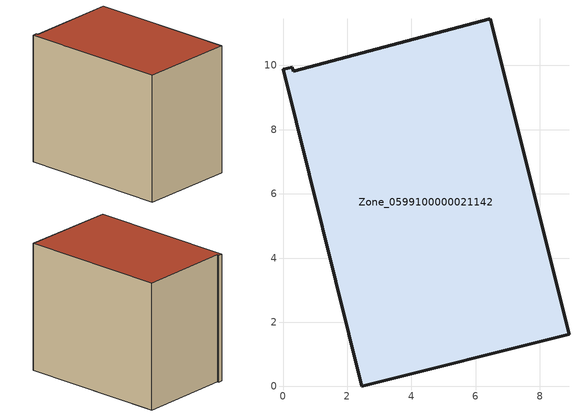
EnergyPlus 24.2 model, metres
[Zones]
Zone_0599100000021142
 floor ground (C_G): 6.46,11.46 8.91,1.62 2.45,0 0,9.88 0.28,9.95 0.32,9.82 z0
 wall outside (C_F): 2.45,0 8.91,1.62 6.46,11.46 0.32,9.82 0.28,9.95 0,9.88 2.45,0 z0:8.72
 roof outside (C_R): 8.91,1.62 6.46,11.46 0.32,9.82 0.28,9.95 0,9.88 2.45,0 z8.72
[BUILDING]
Pand.0599100000021142: North Axis=0; Terrain=City; Loads Convergence Tolerance Value=0.04; Temperature Convergence Tolerance Value=0.4; Solar Distribution=FullExterior; Maximum Number of Warmup Days=25; Minimum Number of Warmup Days=1
[Site:Location]
Rotterdam.The.Hague.AP_ZH_NLD Design_Conditions: Latitude=51.96; Longitude=4.45; Time Zone=1; Elevation=-4.5
[SITE:GROUNDTEMPERATURE:BUILDINGSURFACE]
18, 18, 18, 18, 18, 18, 18, 18, 18, 18, 18, 18
[MATERIAL] Thermal Absorptance=0.9; Solar Absorptance=0.7; Visible Absorptance=0.7
Name | Roughness | Thickness | Conductivity | Density | Specific Heat
G.TI.1965-1974 | MediumSmooth | 0.15 | 0.882353 | 540 | 1210
F.TI.1965-1974 | Rough | 0.3 | 0.697674 | 1920 | 840
R.TI.1965-1974 | MediumRough | 0.2 | 0.232558 | 1500 | 1000
[CONSTRUCTION]
C_G: G.TI.1965-1974
C_F: F.TI.1965-1974
C_R: R.TI.1965-1974
[ZONE]
Zone_0599100000021142: Type=1; Multiplier=1; Ceiling Height=Autocalculate; Volume=Autocalculate; Floor Area=autocalculate; Part of Total Floor Area=Yes
[ZONEINFILTRATION:DESIGNFLOWRATE]
Infil_Zone_0599100000021142: Zone or ZoneList or Space or SpaceList=Zone_0599100000021142; Schedule=AlwaysOn; Design Flow Rate Calculation Method=Flow/Area; Flow Rate per Floor Area=0.003; Constant Term Coefficient=1; Temperature Term Coefficient=0; Velocity Term Coefficient=0; Velocity Squared Term Coefficient=0
[HVACTEMPLATE:ZONE:IDEALLOADSAIRSYSTEM]
Zone_0599100000021142: Maximum Heating Supply Air Temperature=50; Minimum Cooling Supply Air Temperature=13; Maximum Heating Supply Air Humidity Ratio=0.0156; Minimum Cooling Supply Air Humidity Ratio=0.0077; Heating Limit=NoLimit; Cooling Limit=NoLimit; Dehumidification Control Type=ConstantSensibleHeatRatio; Cooling Sensible Heat Ratio=0.7; Dehumidification Setpoint=60; Humidification Control Type=None; Humidification Setpoint=30; Outdoor Air Method=None; Outdoor Air Flow Rate per Person=0.00944; Outdoor Air Flow Rate per Zone Floor Area=0; Outdoor Air Flow Rate per Zone=0; Demand Controlled Ventilation Type=None; Outdoor Air Economizer Type=NoEconomizer; Heat Recovery Type=None; Sensible Heat Recovery Effectiveness=0.7; Latent Heat Recovery Effectiveness=0.65
[ZONECONTROL:THERMOSTAT]
ThermostatControl_Zone_0599100000021142: Zone or ZoneList=Zone_0599100000021142; Control Type Schedule=DualSetpointControlType; Control 1=Thermostat_Zone_0599100000021142; Temperature Difference Between Cutout And Setpoint=0
[THERMOSTATSETPOINT:DUALSETPOINT]
Thermostat_Zone_0599100000021142: Heating Setpoint Temperature Schedule=HeatingSetpoint_Zone_0599100000021142; Cooling Setpoint Temperature Schedule=CoolingSetpoint_Zone_0599100000021142
[SCHEDULE:COMPACT]
HeatingSetpoint_Zone_0599100000021142: Through: 12/31, For: AllDays, Until: 24:00, 21
CoolingSetpoint_Zone_0599100000021142: Through: 12/31, For: AllDays, Until: 24:00, 24
DualSetpointControlType: Through: 12/31, For: AllDays, Until: 24:00, 4
AlwaysOn: Through: 12/31, For: AllDays, Until: 24:00, 1
